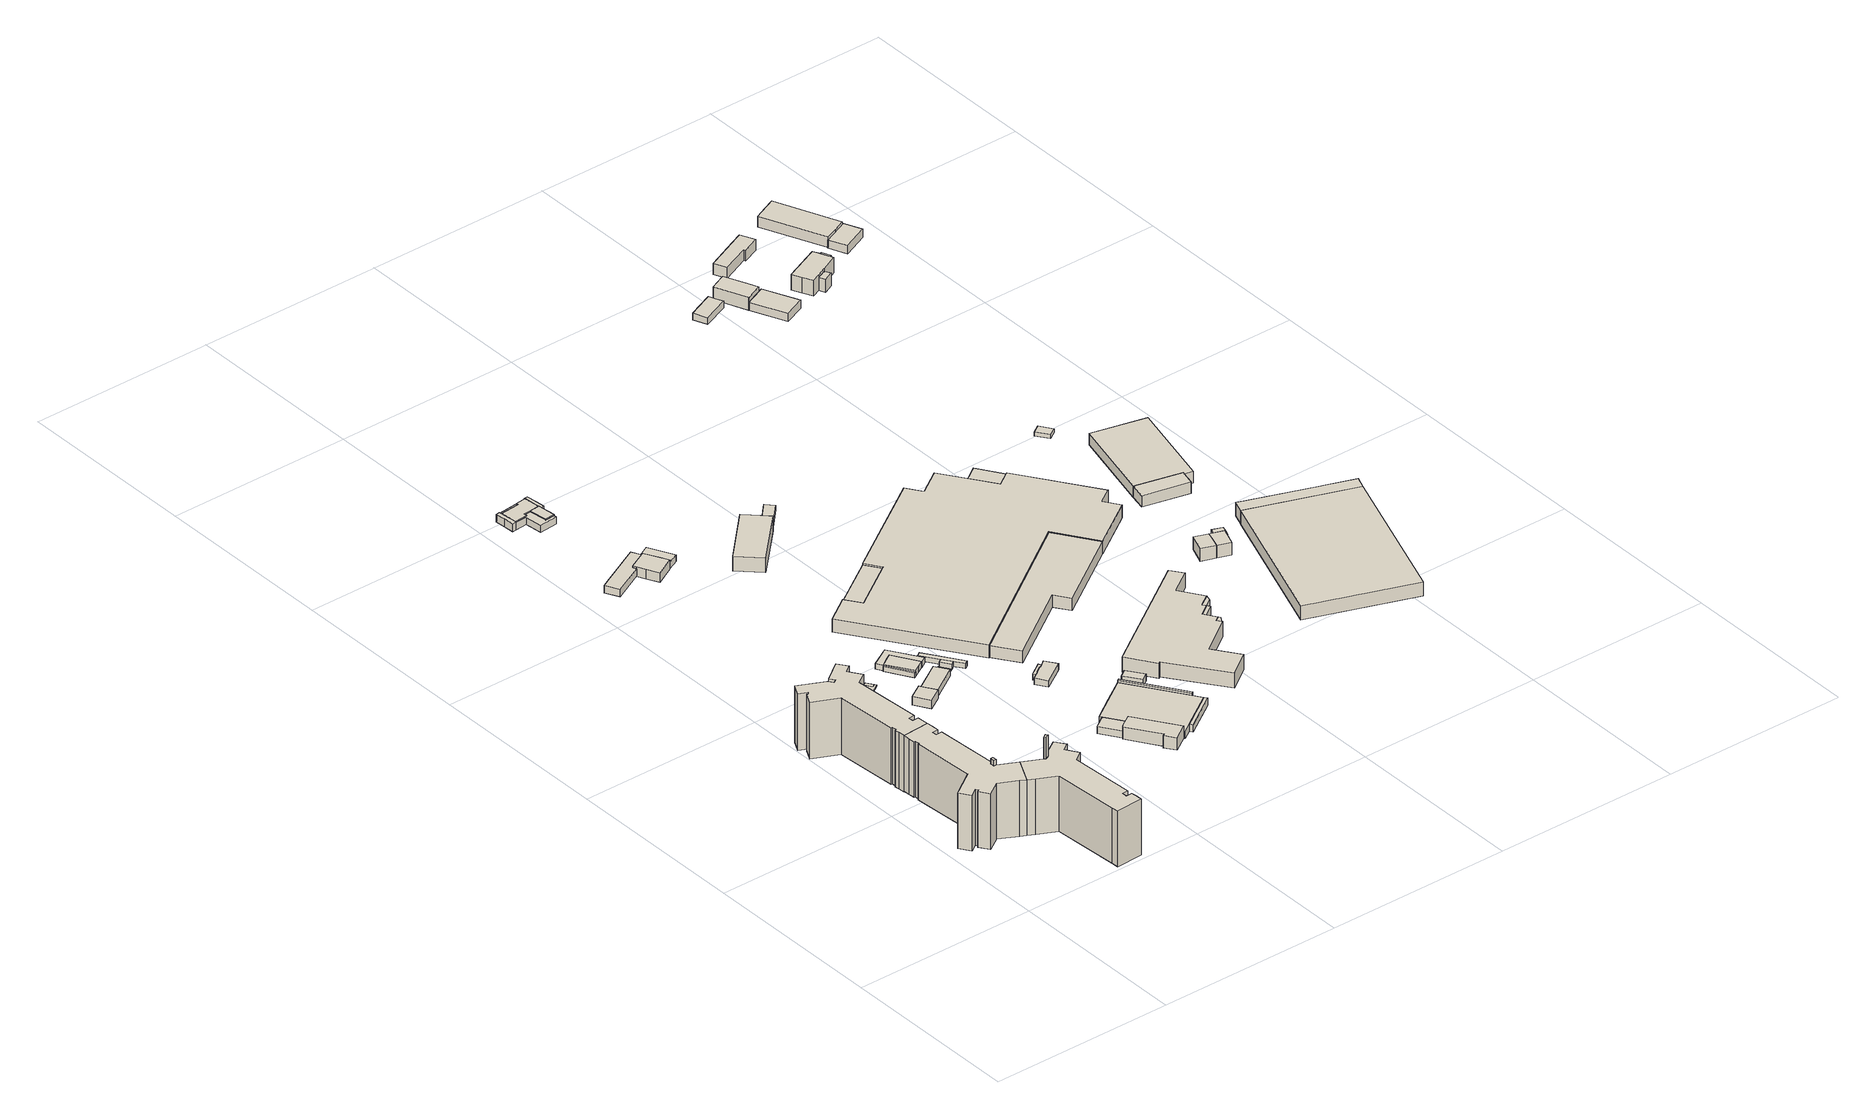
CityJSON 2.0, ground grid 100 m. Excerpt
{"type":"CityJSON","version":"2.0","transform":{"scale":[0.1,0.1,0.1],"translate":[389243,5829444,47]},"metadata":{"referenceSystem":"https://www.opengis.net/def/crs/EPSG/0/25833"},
"CityObjects":{
"building1":{"type":"Building","attributes":{"Gemeindeschluessel":"11000012","BezugspunktDach":"2200","function":"31001_1010","measuredHeight":30.96,"storeysAboveGround":11},"address":[{"country":"Germany","locality":"Berlin","thoroughfareNumber":"75","thoroughfareName":"Quickborner Straße"}],"geometry":[{"type":"Solid","lod":"1","boundaries":[[[[0,1,2,3,4,5,6,7,8,9,10,11,12,13,14,15,16,17,18,19,20,21,22,23,24,25,26,27]],[[28,29,30,31,32,33,34,35,36,37,38,39,40,41,42,43,44,45,46,47,48,49,50,51,52,53,54,55]],[[28,55,27,26]],[[29,28,26,25]],[[30,29,25,24]],[[31,30,24,23]],[[32,31,23,22]],[[33,32,22,21]],[[34,33,21,20]],[[35,34,20,19]],[[36,35,19,18]],[[37,36,18,17]],[[38,37,17,16]],[[39,38,16,15]],[[40,39,15,14]],[[41,40,14,13]],[[42,41,13,12]],[[43,42,12,11]],[[44,43,11,10]],[[45,44,10,9]],[[46,45,9,8]],[[47,46,8,7]],[[48,47,7,6]],[[49,48,6,5]],[[50,49,5,4]],[[51,50,4,3]],[[52,51,3,2]],[[53,52,2,1]],[[54,53,1,0]],[[55,54,0,27]]]]}]},
"building2":{"type":"Building","attributes":{"Gemeindeschluessel":"11000012","BezugspunktDach":"2200","function":"51009_1610","measuredHeight":33.79,"storeysAboveGround":0},"address":[{"country":"Germany","locality":"Berlin"}],"geometry":[{"type":"Solid","lod":"1","boundaries":[[[[56,57,58,59]],[[60,61,62,63]],[[60,63,59,58]],[[61,60,58,57]],[[62,61,57,56]],[[63,62,56,59]]]]}]},
"building3":{"type":"Building","attributes":{"Gemeindeschluessel":"11000012","BezugspunktDach":"2200","function":"31001_1010","measuredHeight":31.48,"storeysAboveGround":11},"address":[{"country":"Germany","locality":"Berlin","thoroughfareNumber":"77","thoroughfareName":"Quickborner Straße"}],"geometry":[{"type":"Solid","lod":"1","boundaries":[[[[64,65,66,67,68,69,20,19,70,71,72,73,74,75,76,77,78,79,80,81,82,83,84,85,86,87,88,89]],[[90,91,92,93,94,95,96,97,98,99,100,101,102,103,104,105,106,107,108,109,110,111,112,113,114,115,116,117]],[[90,117,89,88]],[[91,90,88,87]],[[92,91,87,86]],[[93,92,86,85]],[[94,93,85,84]],[[95,94,84,83]],[[96,95,83,82]],[[97,96,82,81]],[[98,97,81,80]],[[99,98,80,79]],[[100,99,79,78]],[[101,100,78,77]],[[102,101,77,76]],[[103,102,76,75]],[[104,103,75,74]],[[105,104,74,73]],[[106,105,73,72]],[[107,106,72,71]],[[108,107,71,70]],[[109,108,70,19]],[[110,109,19,20]],[[111,110,20,69]],[[112,111,69,68]],[[113,112,68,67]],[[114,113,67,66]],[[115,114,66,65]],[[116,115,65,64]],[[117,116,64,89]]]]}]},
"building4":{"type":"Building","attributes":{"Gemeindeschluessel":"11000012","BezugspunktDach":"2200","function":"31001_1010","measuredHeight":30.99,"storeysAboveGround":11},"address":[{"country":"Germany","locality":"Berlin","thoroughfareNumber":"73","thoroughfareName":"Quickborner Straße"}],"geometry":[{"type":"Solid","lod":"1","boundaries":[[[[118,119,120,121,122,123,124,125,126,127,128,129,130,131,132,133,134,135,136,137,8,7]],[[46,138,139,140,141,142,143,144,145,146,147,148,149,150,151,152,153,154,155,156,157,47]],[[46,47,7,8]],[[138,46,8,137]],[[139,138,137,136]],[[140,139,136,135]],[[141,140,135,134]],[[142,141,134,133]],[[143,142,133,132]],[[144,143,132,131]],[[145,144,131,130]],[[146,145,130,129]],[[147,146,129,128]],[[148,147,128,127]],[[149,148,127,126]],[[150,149,126,125]],[[151,150,125,124]],[[152,151,124,123]],[[153,152,123,122]],[[154,153,122,121]],[[155,154,121,120]],[[156,155,120,119]],[[157,156,119,118]],[[47,157,118,7]]]]}]},
"building5":{"type":"Building","attributes":{"Gemeindeschluessel":"11000012","BezugspunktDach":"2200","function":"51009_1610","measuredHeight":42.74,"storeysAboveGround":0},"address":[{"country":"Germany","locality":"Berlin"}],"geometry":[{"type":"Solid","lod":"1","boundaries":[[[[158,159,160,161]],[[162,163,164,165]],[[162,165,161,160]],[[163,162,160,159]],[[164,163,159,158]],[[165,164,158,161]]]]}]},
"building6":{"type":"Building","attributes":{"Gemeindeschluessel":"11000012","BezugspunktDach":"2200","function":"31001_2723","measuredHeight":0.168,"storeysAboveGround":1},"address":[{"country":"Germany","locality":"Berlin","thoroughfareNumber":"82 (7)","thoroughfareName":"Quickborner Straße"}],"geometry":[{"type":"Solid","lod":"1","boundaries":[[[[166,167,168,169]],[[170,171,172,173]],[[170,173,169,168]],[[171,170,168,167]],[[172,171,167,166]],[[173,172,166,169]]]]}]},
"building7":{"type":"Building","attributes":{"Gemeindeschluessel":"11000012","BezugspunktDach":"2200","function":"31001_2723","measuredHeight":2.44,"storeysAboveGround":1},"address":[{"country":"Germany","locality":"Berlin","thoroughfareNumber":"82 (6)","thoroughfareName":"Quickborner Straße"}],"geometry":[{"type":"Solid","lod":"1","boundaries":[[[[174,175,176,177]],[[178,179,180,181]],[[178,181,177,176]],[[179,178,176,175]],[[180,179,175,174]],[[181,180,174,177]]]]}]},
"building8":{"type":"Building","attributes":{"Gemeindeschluessel":"11000012","BezugspunktDach":"2200","function":"51009_1610","measuredHeight":0.741,"storeysAboveGround":0},"address":[{"country":"Germany","locality":"Berlin"}],"geometry":[{"type":"Solid","lod":"1","boundaries":[[[[182,183,184,185,186,187,188]],[[189,190,191,192,193,194,195]],[[189,195,188,187]],[[190,189,187,186]],[[191,190,186,185]],[[192,191,185,184]],[[193,192,184,183]],[[194,193,183,182]],[[195,194,182,188]]]]}]},
"building9":{"type":"Building","attributes":{"Gemeindeschluessel":"11000012","BezugspunktDach":"2200","function":"31001_2723","measuredHeight":0.744,"storeysAboveGround":1},"address":[{"country":"Germany","locality":"Berlin","thoroughfareNumber":"82 (5)","thoroughfareName":"Quickborner Straße"}],"geometry":[{"type":"Solid","lod":"1","boundaries":[[[[186,185,196,187]],[[197,191,190,189]],[[197,189,187,196]],[[191,197,196,185]],[[190,191,185,186]],[[189,190,186,187]]]]}]},
"building10":{"type":"Building","attributes":{"Gemeindeschluessel":"11000012","BezugspunktDach":"2200","function":"31001_1010","measuredHeight":4.56,"storeysAboveGround":1},"address":[{"country":"Germany","locality":"Berlin","thoroughfareNumber":"82, 84","thoroughfareName":"Quickborner Straße"}],"geometry":[{"type":"Solid","lod":"1","boundaries":[[[[198,199,200,201,202,203]],[[204,205,206,207,208,209]],[[204,209,203,202]],[[205,204,202,201]],[[206,205,201,200]],[[207,206,200,199]],[[208,207,199,198]],[[209,208,198,203]]]]}]},
"building11":{"type":"Building","attributes":{"Gemeindeschluessel":"11000012","BezugspunktDach":"2200","function":"31001_2120","measuredHeight":4.11,"storeysAboveGround":1},"address":[{"country":"Germany","locality":"Berlin","thoroughfareNumber":"96 (2)","thoroughfareName":"Quickborner Straße"}],"geometry":[{"type":"Solid","lod":"1","boundaries":[[[[210,211,212,213,214,215,216,217]],[[218,219,220,221,222,223,224,225]],[[218,225,217,216]],[[219,218,216,215]],[[220,219,215,214]],[[221,220,214,213]],[[222,221,213,212]],[[223,222,212,211]],[[224,223,211,210]],[[225,224,210,217]]]]}]},
"building12":{"type":"Building","attributes":{"Gemeindeschluessel":"11000012","BezugspunktDach":"2200","function":"51009_1610","measuredHeight":2.71,"storeysAboveGround":0},"address":[{"country":"Germany","locality":"Berlin"}],"geometry":[{"type":"Solid","lod":"1","boundaries":[[[[226,227,228,229]],[[230,231,232,233]],[[230,233,229,228]],[[231,230,228,227]],[[232,231,227,226]],[[233,232,226,229]]]]}]},
"building13":{"type":"Building","attributes":{"Gemeindeschluessel":"11000012","BezugspunktDach":"2200","function":"31001_2000","measuredHeight":3.73,"storeysAboveGround":1},"address":[{"country":"Germany","locality":"Berlin","thoroughfareNumber":"82 (1)","thoroughfareName":"Quickborner Straße"}],"geometry":[{"type":"Solid","lod":"1","boundaries":[[[[234,235,236,237,238,239]],[[240,241,242,243,244,245]],[[240,245,239,238]],[[241,240,238,237]],[[242,241,237,236]],[[243,242,236,235]],[[244,243,235,234]],[[245,244,234,239]]]]}]},
"building14":{"type":"Building","attributes":{"Gemeindeschluessel":"11000012","BezugspunktDach":"2200","function":"31001_2000","measuredHeight":3.96,"storeysAboveGround":1},"address":[{"country":"Germany","locality":"Berlin","thoroughfareNumber":"82 (2)","thoroughfareName":"Quickborner Straße"}],"geometry":[{"type":"Solid","lod":"1","boundaries":[[[[246,247,248,249,250,251]],[[252,253,254,255,231,230]],[[252,230,251,250]],[[253,252,250,249]],[[254,253,249,248]],[[255,254,248,247]],[[231,255,247,246]],[[230,231,246,251]]]]}]},
"building15":{"type":"Building","attributes":{"Gemeindeschluessel":"11000012","function":"51009_1610"},"address":[{"country":"Germany","locality":"Berlin"}],"children":["building15-1","building15-2","building15-3","building15-4"]},
"building15-1":{"type":"BuildingPart","attributes":{"BezugspunktDach":"2200","measuredHeight":8.03,"storeysAboveGround":0},"parents":["building15"],"geometry":[{"type":"Solid","lod":"1","boundaries":[[[[256,257,258,259,260,261,262,263,264,265]],[[266,267,268,269,270,271,272,273,274,275]],[[266,275,265,264]],[[267,266,264,263]],[[268,267,263,262]],[[269,268,262,261]],[[270,269,261,260]],[[271,270,260,259]],[[272,271,259,258]],[[273,272,258,257]],[[274,273,257,256]],[[275,274,256,265]]]]}]},
"building15-2":{"type":"BuildingPart","attributes":{"BezugspunktDach":"2200","measuredHeight":5.41,"storeysAboveGround":0},"parents":["building15"],"geometry":[{"type":"MultiSurface","lod":"1","boundaries":[[[276,277,278,279,280,281,282]],[[283,284,285,286,287,288,289]],[[283,289,282,281]],[[284,283,281,280]],[[285,284,280,279]],[[286,285,279,278]],[[287,286,278,277]],[[288,287,277,276]],[[290,291,276,282]],[[289,288,291,290]]]}]},
"building15-3":{"type":"BuildingPart","attributes":{"BezugspunktDach":"2200","measuredHeight":3.89,"storeysAboveGround":0},"parents":["building15"],"geometry":[{"type":"Solid","lod":"1","boundaries":[[[[292,293,294,291,290,295]],[[289,288,296,297,298,299]],[[289,299,295,290]],[[296,288,291,294]],[[297,296,294,293]],[[298,297,293,292]],[[288,289,290,291]],[[299,298,292,295]]]]}]},
"building15-4":{"type":"BuildingPart","attributes":{"BezugspunktDach":"2200","measuredHeight":5.48,"storeysAboveGround":0},"parents":["building15"],"geometry":[{"type":"MultiSurface","lod":"1","boundaries":[[[300,301,302,303,304,305,306,307]],[[299,298,308,275,274,309,310,311]],[[299,311,307,306]],[[298,292,295,299,306,305]],[[308,298,305,304]],[[275,308,304,303]],[[256,265,303,302]],[[309,274,302,301]],[[310,309,301,300]],[[311,310,300,307]],[[299,295,292,298]],[[274,275,265,256]]]}]},
"building16":{"type":"Building","attributes":{"Gemeindeschluessel":"11000012","BezugspunktDach":"2200","function":"31001_2120","measuredHeight":5.9,"storeysAboveGround":1},"address":[{"country":"Germany","locality":"Berlin","thoroughfareNumber":"96 (3)","thoroughfareName":"Quickborner Straße"}],"geometry":[{"type":"Solid","lod":"1","boundaries":[[[[312,313,314,315,316,317,318,319]],[[320,321,322,323,324,325,326,327]],[[320,327,319,318]],[[321,320,318,317]],[[322,321,317,316]],[[323,322,316,315]],[[324,323,315,314]],[[325,324,314,313]],[[326,325,313,312]],[[327,326,312,319]]]]}]},
"building17":{"type":"Building","attributes":{"Gemeindeschluessel":"11000012","function":"31001_3060"},"address":[{"country":"Germany","locality":"Berlin","thoroughfareNumber":"4, 6","thoroughfareName":"Fasanerie"}],"children":["building17-1","building17-2"]},
"building17-1":{"type":"BuildingPart","attributes":{"BezugspunktDach":"2200","measuredHeight":5.53,"storeysAboveGround":1},"parents":["building17"],"geometry":[{"type":"MultiSurface","lod":"1","boundaries":[[[328,329,330,331,332,333,334,335,336,337,338]],[[297,296,288,339,340,268,267,266,275,341,298]],[[297,298,338,337]],[[296,297,337,336]],[[288,296,336,335]],[[339,288,335,334]],[[340,339,334,333]],[[267,268,332,331]],[[266,267,331,330]],[[275,266,330,329]],[[341,275,329,328]],[[298,341,328,338]],[[268,340,342,333,332]]]}]},
"building17-2":{"type":"BuildingPart","attributes":{"BezugspunktDach":"2200","measuredHeight":5.8,"storeysAboveGround":1},"parents":["building17"],"geometry":[{"type":"MultiSurface","lod":"1","boundaries":[[[343,344,345,346,347]],[[340,286,270,269,268]],[[340,333,332,347,346]],[[286,340,346,345]],[[270,286,345,344]],[[269,270,344,343]],[[268,269,343,347]],[[332,333,340,268]]]}]},
"building18":{"type":"Building","attributes":{"Gemeindeschluessel":"11000012","BezugspunktDach":"2200","function":"51009_1610","measuredHeight":3,"storeysAboveGround":0},"address":[{"country":"Germany","locality":"Berlin"}],"geometry":[{"type":"Solid","lod":"1","boundaries":[[[[228,348,349,350,351,352]],[[353,354,355,356,357,358]],[[353,358,352,351]],[[354,353,351,350]],[[355,354,350,349]],[[356,355,349,348]],[[357,356,348,228]],[[358,357,228,352]]]]}]},
"building19":{"type":"Building","attributes":{"Gemeindeschluessel":"11000012","BezugspunktDach":"2200","function":"31001_2723","measuredHeight":1.13,"storeysAboveGround":1},"address":[{"country":"Germany","locality":"Berlin","thoroughfareNumber":"82 (3)","thoroughfareName":"Quickborner Straße"}],"geometry":[{"type":"Solid","lod":"1","boundaries":[[[[359,360,361,362]],[[363,364,365,366]],[[363,366,362,361]],[[364,363,361,360]],[[365,364,360,359]],[[366,365,359,362]]]]}]},
"building20":{"type":"Building","attributes":{"Gemeindeschluessel":"11000012","BezugspunktDach":"2200","function":"51009_1611","measuredHeight":3.86,"storeysAboveGround":0},"address":[{"country":"Germany","locality":"Berlin"}],"geometry":[{"type":"Solid","lod":"1","boundaries":[[[[367,368,369,370,371,372]],[[373,374,375,376,377,378]],[[373,378,372,371]],[[374,373,371,370]],[[375,374,370,369]],[[376,375,369,368]],[[377,376,368,367]],[[378,377,367,372]]]]}]},
"building21":{"type":"Building","attributes":{"Gemeindeschluessel":"11000012","BezugspunktDach":"2200","function":"31001_2723","measuredHeight":2.88,"storeysAboveGround":1},"address":[{"country":"Germany","locality":"Berlin","thoroughfareNumber":"82 (4)","thoroughfareName":"Quickborner Straße"}],"geometry":[{"type":"Solid","lod":"1","boundaries":[[[[379,380,381,382]],[[383,384,385,386]],[[383,386,382,381]],[[384,383,381,380]],[[385,384,380,379]],[[386,385,379,382]]]]}]},
"building22":{"type":"Building","attributes":{"Gemeindeschluessel":"11000012","BezugspunktDach":"2200","function":"31001_2723","measuredHeight":2.95,"storeysAboveGround":1},"address":[{"country":"Germany","locality":"Berlin","thoroughfareNumber":"82 (8)","thoroughfareName":"Quickborner Straße"}],"geometry":[{"type":"Solid","lod":"1","boundaries":[[[[381,380,387,388,389,390]],[[391,392,393,384,383,394]],[[391,394,390,389]],[[392,391,389,388]],[[393,392,388,387]],[[384,393,387,380]],[[383,384,380,381]],[[394,383,381,390]]]]}]},
"building23":{"type":"Building","attributes":{"Gemeindeschluessel":"11000012","function":"31001_2000"},"address":[{"country":"Germany","locality":"Berlin","thoroughfareNumber":"74, 76","thoroughfareName":"Quickborner Straße"}],"children":["building23-1","building23-2","building23-3","building23-4","building23-5"]},
"building23-1":{"type":"BuildingPart","attributes":{"BezugspunktDach":"2200","measuredHeight":5.29,"storeysAboveGround":1},"parents":["building23"],"geometry":[{"type":"MultiSurface","lod":"1","boundaries":[[[395,396,397,398,399,400,401,402,403,404,405]],[[406,407,408,409,410,411,412,413,414,415,416]],[[406,416,405,404]],[[407,406,404,403]],[[409,408,402,401]],[[412,411,399,398]],[[413,412,398,397]],[[413,397,413,414]],[[414,396,414,417,418,417,419]],[[408,407,403,402]],[[410,409,401,400]],[[411,410,400,399]],[[414,413,397,396]],[[415,419,417,418,395]],[[418,417,414,396]]]}]},
"building23-2":{"type":"BuildingPart","attributes":{"BezugspunktDach":"2200","measuredHeight":4.09,"storeysAboveGround":1},"parents":["building23"],"geometry":[{"type":"MultiSurface","lod":"1","boundaries":[[[420,421,422,423]],[[415,417,424,425]],[[415,425,423,422]],[[418,395,415,422,421]],[[424,417,424,420]],[[425,424,420,423]],[[417,415,395,418]],[[421,420,424,417]]]}]},
"building23-3":{"type":"BuildingPart","attributes":{"BezugspunktDach":"2200","measuredHeight":6.84,"storeysAboveGround":1},"parents":["building23"],"geometry":[{"type":"MultiSurface","lod":"1","boundaries":[[[426,427,428,429,430,431,432]],[[424,417,413,433,434,435,436]],[[424,436,432,431]],[[437,397,396,418,430,429]],[[433,413,429,428]],[[434,433,428,427]],[[435,434,427,426]],[[436,435,426,432]],[[424,438,420,421,417]],[[413,414,396,397,437]],[[414,417,418,396]]]}]},
"building23-4":{"type":"BuildingPart","attributes":{"BezugspunktDach":"2200","measuredHeight":5.15,"storeysAboveGround":1},"parents":["building23"],"geometry":[{"type":"MultiSurface","lod":"1","boundaries":[[[439,440,441,442]],[[443,444,408,407]],[[443,407,442,441]],[[444,443,441,440]],[[408,444,440,439]],[[403,402,439,442]],[[407,408,402,403]]]}]},
"building23-5":{"type":"BuildingPart","attributes":{"BezugspunktDach":"2200","measuredHeight":4.14,"storeysAboveGround":1},"parents":["building23"],"geometry":[{"type":"MultiSurface","lod":"1","boundaries":[[[445,446,447,448]],[[409,449,450,411]],[[401,400,410,451,411,448,447],[410,400,399,411]],[[449,409,447,446]],[[450,449,446,445]],[[411,450,445,448]],[[409,451,410,400,401]],[[400,410,411,399]]]}]},
"building24":{"type":"Building","attributes":{"Gemeindeschluessel":"11000012","BezugspunktDach":"2200","function":"51009_1610","measuredHeight":3.46,"storeysAboveGround":0},"address":[{"country":"Germany","locality":"Berlin"}],"geometry":[{"type":"Solid","lod":"1","boundaries":[[[[452,453,454,455,456,457,458,459]],[[460,461,462,463,464,465,466,467]],[[460,467,459,458]],[[461,460,458,457]],[[462,461,457,456]],[[463,462,456,455]],[[464,463,455,454]],[[465,464,454,453]],[[466,465,453,452]],[[467,466,452,459]]]]}]},
"building25":{"type":"Building","attributes":{"Gemeindeschluessel":"11000012","BezugspunktDach":"2200","function":"31001_2140","measuredHeight":3.45,"storeysAboveGround":1},"address":[{"country":"Germany","locality":"Berlin","thoroughfareNumber":"78 (1)","thoroughfareName":"Quickborner Straße"}],"geometry":[{"type":"Solid","lod":"1","boundaries":[[[[468,469,470,457,456,455,454,453,452,471]],[[466,465,464,463,462,461,472,473,474,475]],[[466,475,471,452]],[[465,466,452,453]],[[464,465,453,454]],[[463,464,454,455]],[[462,463,455,456]],[[461,462,456,457]],[[472,461,457,470]],[[473,472,470,469]],[[474,473,469,468]],[[475,474,468,471]]]]}]},
"building26":{"type":"Building","attributes":{"Gemeindeschluessel":"11000012","BezugspunktDach":"2200","function":"51009_1610","measuredHeight":6.4,"storeysAboveGround":0},"address":[{"country":"Germany","locality":"Berlin"}],"geometry":[{"type":"Solid","lod":"1","boundaries":[[[[476,477,478,479]],[[480,481,482,483]],[[480,483,479,478]],[[481,480,478,477]],[[482,481,477,476]],[[483,482,476,479]]]]}]},
"building27":{"type":"Building","attributes":{"Gemeindeschluessel":"11000012","BezugspunktDach":"2200","function":"31001_2100","measuredHeight":8.23,"storeysAboveGround":2},"address":[{"country":"Germany","locality":"Berlin","thoroughfareNumber":"94","thoroughfareName":"Quickborner Straße"}],"geometry":[{"type":"Solid","lod":"1","boundaries":[[[[484,485,486,487]],[[488,489,490,491]],[[488,491,487,486]],[[489,488,486,485]],[[490,489,485,484]],[[491,490,484,487]]]]}]},
"building28":{"type":"Building","attributes":{"Gemeindeschluessel":"11000012","BezugspunktDach":"2200","function":"31001_2500","measuredHeight":3.85,"storeysAboveGround":1},"address":[{"country":"Germany","locality":"Berlin","thoroughfareNumber":"37 (1)","thoroughfareName":"Zerpenschleuser Ring"}],"geometry":[{"type":"Solid","lod":"1","boundaries":[[[[492,493,494,495]],[[496,497,498,499]],[[496,499,495,494]],[[497,496,494,493]],[[498,497,493,492]],[[499,498,492,495]]]]}]},
"building29":{"type":"Building","attributes":{"Gemeindeschluessel":"11000012","BezugspunktDach":"2200","function":"31001_2463","measuredHeight":2.47,"storeysAboveGround":1},"address":[{"country":"Germany","locality":"Berlin","thoroughfareNumber":"94 (1)","thoroughfareName":"Quickborner Straße"}],"geometry":[{"type":"Solid","lod":"1","boundaries":[[[[500,501,502,503]],[[504,505,506,507]],[[504,507,503,502]],[[505,504,502,501]],[[506,505,501,500]],[[507,506,500,503]]]]}]},
"building30":{"type":"Building","attributes":{"Gemeindeschluessel":"11000012","function":"31001_2111"},"address":[{"country":"Germany","locality":"Berlin","thoroughfareNumber":"78, 80","thoroughfareName":"Quickborner Straße"}],"children":["building30-1","building30-2"]},
"building30-1":{"type":"BuildingPart","attributes":{"BezugspunktDach":"2200","measuredHeight":7.3,"storeysAboveGround":1},"parents":["building30"],"geometry":[{"type":"MultiSurface","lod":"1","boundaries":[[[508,509,510,511,512,513,514,515,516,517,518,519,520,521,522,523]],[[483,482,481,480,524,525,526,527,528,529,530,531,532,533,534,535]],[[483,535,523,522]],[[482,483,522,521]],[[481,482,521,520]],[[480,481,520,519]],[[524,480,519,518]],[[525,524,518,517]],[[526,525,517,516]],[[527,526,516,515]],[[528,527,515,514]],[[529,528,514,513]],[[530,529,513,512]],[[531,530,512,511]],[[532,531,511,510]],[[533,532,510,509],[536,537,538,539]],[[540,541,538,509,508]],[[534,533,537,542]],[[535,534,508,523]],[[538,537,536,539]],[[542,537,538,541,540]]]}]},
"building30-2":{"type":"BuildingPart","attributes":{"BezugspunktDach":"2200","measuredHeight":6.7,"storeysAboveGround":1},"parents":["building30"],"geometry":[{"type":"Solid","lod":"1","boundaries":[[[[543,544,545,539,538,541]],[[537,536,546,547,548,542]],[[546,536,539,545]],[[547,546,545,544]],[[548,547,544,543]],[[542,548,543,541]],[[537,542,541,538]],[[537,538,539,536]]]]}]},
"building31":{"type":"Building","attributes":{"Gemeindeschluessel":"11000012","BezugspunktDach":"2200","function":"31001_2111","measuredHeight":8.37,"storeysAboveGround":2},"address":[{"country":"Germany","locality":"Berlin","thoroughfareNumber":"37","thoroughfareName":"Zerpenschleuser Ring"}],"geometry":[{"type":"Solid","lod":"1","boundaries":[[[[549,550,551,552,553,554,555,556,557,558,559,560,561,562,563,564,565,566]],[[567,568,569,570,571,572,573,574,575,576,577,578,579,580,581,582,583,584]],[[567,584,566,565]],[[568,567,565,564]],[[569,568,564,563]],[[570,569,563,562]],[[571,570,562,561]],[[572,571,561,560]],[[573,572,560,559]],[[574,573,559,558]],[[575,574,558,557]],[[576,575,557,556]],[[577,576,556,555]],[[578,577,555,554]],[[579,578,554,553]],[[580,579,553,552]],[[581,580,552,551]],[[582,581,551,550]],[[583,582,550,549]],[[584,583,549,566]]]]}]},
"building32":{"type":"Building","attributes":{"Gemeindeschluessel":"11000012","BezugspunktDach":"2200","function":"51009_1610","measuredHeight":6.79,"storeysAboveGround":0},"address":[{"country":"Germany","locality":"Berlin"}],"geometry":[{"type":"Solid","lod":"1","boundaries":[[[[555,585,557,556]],[[586,587,588,589]],[[586,589,556,557]],[[587,586,557,585]],[[588,587,585,555]],[[589,588,555,556]]]]}]},
"building33":{"type":"Building","attributes":{"Gemeindeschluessel":"11000012","BezugspunktDach":"2200","function":"51009_1610","measuredHeight":6.88,"storeysAboveGround":0},"address":[{"country":"Germany","locality":"Berlin"}],"geometry":[{"type":"Solid","lod":"1","boundaries":[[[[558,590,560,559]],[[591,592,593,594]],[[591,594,559,560]],[[592,591,560,590]],[[593,592,590,558]],[[594,593,558,559]]]]}]},
"building34":{"type":"Building","attributes":{"Gemeindeschluessel":"11000012","BezugspunktDach":"2200","function":"51009_1610","measuredHeight":6.87,"storeysAboveGround":0},"address":[{"country":"Germany","locality":"Berlin"}],"geometry":[{"type":"Solid","lod":"1","boundaries":[[[[560,595,562,561]],[[596,597,591,598]],[[596,598,561,562]],[[597,596,562,595]],[[591,597,595,560]],[[598,591,560,561]]]]}]},
"building35":{"type":"Building","attributes":{"Gemeindeschluessel":"11000012","BezugspunktDach":"2200","function":"51009_1610","measuredHeight":6.55,"storeysAboveGround":0},"address":[{"country":"Germany","locality":"Berlin"}],"geometry":[{"type":"Solid","lod":"1","boundaries":[[[[599,600,601,602]],[[603,528,527,604]],[[603,604,602,601]],[[528,603,601,600]],[[527,528,600,599]],[[604,527,599,602]]]]}]},
"building36":{"type":"Building","attributes":{"Gemeindeschluessel":"11000012","BezugspunktDach":"2200","function":"31001_1010","measuredHeight":10,"storeysAboveGround":1},"address":[{"country":"Germany","locality":"Berlin","thoroughfareNumber":"35","thoroughfareName":"Zerpenschleuser Ring"}],"geometry":[{"type":"Solid","lod":"1","boundaries":[[[[605,606,607,608,609]],[[610,611,612,613,614]],[[610,614,609,608]],[[611,610,608,607]],[[612,611,607,606]],[[613,612,606,605]],[[614,613,605,609]]]]}]},
"building37":{"type":"Building","attributes":{"Gemeindeschluessel":"11000012","BezugspunktDach":"2200","function":"31001_1010","measuredHeight":9.95,"storeysAboveGround":1},"address":[{"country":"Germany","locality":"Berlin","thoroughfareNumber":"33","thoroughfareName":"Zerpenschleuser Ring"}],"geometry":[{"type":"Solid","lod":"1","boundaries":[[[[615,616,617,607,605]],[[618,619,620,621,622]],[[618,622,605,607]],[[619,618,607,617]],[[620,619,617,616]],[[621,620,616,615]],[[622,621,615,605]]]]}]},
"building38":{"type":"Building","attributes":{"Gemeindeschluessel":"11000012","BezugspunktDach":"2200","function":"31001_2463","measuredHeight":2.05,"storeysAboveGround":1},"address":[{"country":"Germany","locality":"Berlin","thoroughfareNumber":"33 (1)","thoroughfareName":"Zerpenschleuser Ring"}],"geometry":[{"type":"Solid","lod":"1","boundaries":[[[[623,624,625,626]],[[627,628,629,630]],[[627,630,626,625]],[[628,627,625,624]],[[629,628,624,623]],[[630,629,623,626]]]]}]},
"building39":{"type":"Building","attributes":{"Gemeindeschluessel":"11000012","BezugspunktDach":"2200","function":"31001_2463","measuredHeight":2.06,"storeysAboveGround":1},"address":[{"country":"Germany","locality":"Berlin","thoroughfareNumber":"35 (1)","thoroughfareName":"Zerpenschleuser Ring"}],"geometry":[{"type":"Solid","lod":"1","boundaries":[[[[624,631,632,625]],[[633,634,628,627]],[[633,627,625,632]],[[634,633,632,631]],[[628,634,631,624]],[[627,628,624,625]]]]}]},
"building40":{"type":"Building","attributes":{"Gemeindeschluessel":"11000012","BezugspunktDach":"2200","function":"31001_2000","measuredHeight":6.15,"storeysAboveGround":2},"address":[{"country":"Germany","locality":"Berlin","thoroughfareNumber":"34","thoroughfareName":"Zerpenschleuser Ring"}],"geometry":[{"type":"Solid","lod":"1","boundaries":[[[[635,636,637,638,639]],[[640,641,642,643,644]],[[640,644,639,638]],[[641,640,638,637]],[[642,641,637,636]],[[643,642,636,635]],[[644,643,635,639]]]]}]},
"building41":{"type":"Building","attributes":{"Gemeindeschluessel":"11000012","function":"31001_2100"},"address":[{"country":"Germany","locality":"Berlin","thoroughfareNumber":"31","thoroughfareName":"Zerpenschleuser Ring"}],"children":["building41-1","building41-2"]},
"building41-1":{"type":"BuildingPart","attributes":{"BezugspunktDach":"2200","measuredHeight":7.82,"storeysAboveGround":1},"parents":["building41"],"geometry":[{"type":"MultiSurface","lod":"1","boundaries":[[[645,646,647,648]],[[649,650,651,652]],[[649,652,648,647]],[[650,649,653,654]],[[651,650,646,645]],[[652,651,645,648]],[[654,653,647,646]]]}]},
"building41-2":{"type":"BuildingPart","attributes":{"BezugspunktDach":"2200","measuredHeight":7.62,"storeysAboveGround":1},"parents":["building41"],"geometry":[{"type":"Solid","lod":"1","boundaries":[[[[646,655,656,657,658,647]],[[659,660,661,662,654,653]],[[659,653,647,658]],[[660,659,658,657]],[[661,660,657,656]],[[662,661,656,655]],[[654,662,655,646]],[[653,654,646,647]]]]}]},
"building42":{"type":"Building","attributes":{"Gemeindeschluessel":"11000012","BezugspunktDach":"2200","function":"31001_2724","measuredHeight":4.05,"storeysAboveGround":1},"address":[{"country":"Germany","locality":"Berlin","thoroughfareNumber":"10 (5)","thoroughfareName":"Fasanerie"}],"geometry":[{"type":"Solid","lod":"1","boundaries":[[[[663,664,665,666,667]],[[668,669,670,671,672]],[[668,672,667,666]],[[669,668,666,665]],[[670,669,665,664]],[[671,670,664,663]],[[672,671,663,667]]]]}]},
"building43":{"type":"Building","attributes":{"Gemeindeschluessel":"11000012","BezugspunktDach":"2200","function":"31001_2000","measuredHeight":2.22,"storeysAboveGround":1},"address":[{"country":"Germany","locality":"Berlin","thoroughfareNumber":"78 (2)","thoroughfareName":"Quickborner Straße"}],"geometry":[{"type":"Solid","lod":"1","boundaries":[[[[673,674,675,676]],[[677,678,679,680]],[[677,680,676,675]],[[678,677,675,674]],[[679,678,674,673]],[[680,679,673,676]]]]}]},
"building44":{"type":"Building","attributes":{"Gemeindeschluessel":"11000012","BezugspunktDach":"2200","function":"31001_2000","measuredHeight":6.38,"storeysAboveGround":1},"address":[{"country":"Germany","locality":"Berlin","thoroughfareNumber":"34 (1)","thoroughfareName":"Zerpenschleuser Ring"}],"geometry":[{"type":"Solid","lod":"1","boundaries":[[[[637,636,681,682,683,638]],[[684,685,686,687,688,689]],[[684,689,638,683]],[[685,684,683,682]],[[686,685,682,681]],[[687,686,681,636]],[[688,687,636,637]],[[689,688,637,638]]]]}]},
"building45":{"type":"Building","attributes":{"Gemeindeschluessel":"11000012","function":"31001_2724"},"address":[{"country":"Germany","locality":"Berlin","thoroughfareNumber":"10 (4)","thoroughfareName":"Fasanerie"}],"children":["building45-1","building45-2","building45-3"]},
"building45-1":{"type":"BuildingPart","attributes":{"BezugspunktDach":"2200","measuredHeight":5.2,"storeysAboveGround":1},"parents":["building45"],"geometry":[{"type":"MultiSurface","lod":"1","boundaries":[[[690,691,692,693,694]],[[695,696,697,698,699]],[[695,699,700,701]],[[696,702,703,704,692]],[[695,693,701,705,706,696]],[[697,696,692,691]],[[698,697,691,690]],[[699,698,690,694]],[[701,700,694,693]],[[702,696,706,703]],[[704,703,705,701,693]]]}]},
"building45-2":{"type":"BuildingPart","attributes":{"BezugspunktDach":"2200","measuredHeight":3.66,"storeysAboveGround":1},"parents":["building45"],"geometry":[{"type":"Solid","lod":"1","boundaries":[[[[703,702,707,708]],[[709,696,706,710]],[[709,710,708,707]],[[696,709,707,702]],[[706,696,702,703]],[[710,706,703,708]]]]}]},
"building45-3":{"type":"BuildingPart","attributes":{"BezugspunktDach":"2200","measuredHeight":7.04,"storeysAboveGround":1},"parents":["building45"],"geometry":[{"type":"MultiSurface","lod":"1","boundaries":[[[711,712,713,714,715,716,717]],[[718,719,705,700,720,721,722]],[[718,722,717,716]],[[719,718,716,715]],[[705,703,708,715,714]],[[694,693,704,714,713]],[[720,700,713,712]],[[721,720,712,711]],[[722,721,711,717]],[[719,723,708,703,705]],[[700,701,693,694]],[[701,705,704,693]]]}]},
"building46":{"type":"Building","attributes":{"Gemeindeschluessel":"11000012","BezugspunktDach":"2200","function":"31001_2726","measuredHeight":5.98,"storeysAboveGround":2},"address":[{"country":"Germany","locality":"Berlin","thoroughfareNumber":"10 (1)","thoroughfareName":"Fasanerie"}],"geometry":[{"type":"Solid","lod":"1","boundaries":[[[[724,725,726,727,728,729,730]],[[731,732,733,734,735,736,737]],[[731,737,730,729]],[[732,731,729,728]],[[733,732,728,727]],[[734,733,727,726]],[[735,734,726,725]],[[736,735,725,724]],[[737,736,724,730]]]]}]},
"building47":{"type":"Building","attributes":{"name":"EJF Jugendu. Familienfarm Jugendfreizeitstätte","Gemeindeschluessel":"11000012","function":"31001_3061"},"address":[{"country":"Germany","locality":"Berlin","thoroughfareNumber":"10","thoroughfareName":"Fasanerie"}],"children":["building47-1","building47-2","building47-3"]},
"building47-1":{"type":"BuildingPart","attributes":{"BezugspunktDach":"2200","measuredHeight":10.39,"storeysAboveGround":2},"parents":["building47"],"geometry":[{"type":"MultiSurface","lod":"1","boundaries":[[[738,739,740,741,742,743,744,745,746,747,748,749,750,751]],[[752,753,754,755,756,757,758,759,760,761,762,763,764,765]],[[752,765,751,750]],[[753,752,750,749]],[[754,753,749,748]],[[766,767,754,748,747]],[[768,766,755,747,746]],[[757,756,746,745]],[[758,757,745,744]],[[759,758,744,743]],[[769,770,743,742]],[[771,772,769,742,741]],[[773,774,772,761,741,740]],[[763,762,740,739]],[[764,763,739,738]],[[765,764,738,751]],[[755,754,767,766]],[[756,755,766,768]],[[760,759,770,769]],[[761,760,769,772,771]],[[762,761,772,774,773]]]}]},
"building47-2":{"type":"BuildingPart","attributes":{"BezugspunktDach":"2200","measuredHeight":7.19,"storeysAboveGround":2},"parents":["building47"],"geometry":[{"type":"MultiSurface","lod":"1","boundaries":[[[774,775,776,770,769,772]],[[760,759,777,778,762,761]],[[777,759,770,776]],[[778,777,776,775]],[[762,778,775,774]],[[760,779,761,780,772,769]],[[781,759,760,769,770]],[[761,762,774,772]]]}]},
"building47-3":{"type":"BuildingPart","attributes":{"BezugspunktDach":"2200","measuredHeight":7.19,"storeysAboveGround":2},"parents":["building47"],"geometry":[{"type":"MultiSurface","lod":"1","boundaries":[[[768,782,783,784,785,767]],[[753,786,787,757,756,754]],[[753,754,767,785]],[[786,753,785,784]],[[787,786,784,783]],[[757,787,783,782]],[[756,757,782,768]],[[756,755,754]],[[754,755,766,767]],[[768,766,755,756]]]}]},
"building48":{"type":"Building","attributes":{"Gemeindeschluessel":"11000012","BezugspunktDach":"2200","function":"31001_2700","measuredHeight":6.87,"storeysAboveGround":1},"address":[{"country":"Germany","locality":"Berlin","thoroughfareNumber":"10 (2)","thoroughfareName":"Fasanerie"}],"geometry":[{"type":"Solid","lod":"1","boundaries":[[[[788,789,790,791,792,793]],[[794,795,796,797,798,799]],[[794,799,793,792]],[[795,794,792,791]],[[796,795,791,790]],[[797,796,790,789]],[[798,797,789,788]],[[799,798,788,793]]]]}]},
"building49":{"type":"Building","attributes":{"Gemeindeschluessel":"11000012","BezugspunktDach":"2200","function":"31001_2081","measuredHeight":4.66,"storeysAboveGround":1},"address":[{"country":"Germany","locality":"Berlin","thoroughfareNumber":"10 (3)","thoroughfareName":"Fasanerie"}],"geometry":[{"type":"Solid","lod":"1","boundaries":[[[[800,801,802,803,804,805,806]],[[798,796,807,808,809,810,811]],[[798,811,806,805]],[[796,798,805,804]],[[807,796,804,803]],[[808,807,803,802]],[[809,808,802,801]],[[810,809,801,800]],[[811,810,800,806]]]]}]}
},
"vertices":[
[97,531,331],[137,559,331],[147,546,331],[136,539,331],[171,485,331],[246,536,331],[343,486,331],[372,471,331],[440,605,331],[409,621,331],[341,655,331],[327,655,331],[326,677,331],[339,678,331],[317,1023,331],[283,1022,331],[282,1046,331],[315,1048,331],[313,1084,331],[311,1120,331],[164,1110,331],[166,1073,331],[169,1040,331],[174,1041,331],[176,1014,331],[170,1014,331],[193,680,331],[58,589,331],[193,680,21],[170,1014,21],[176,1014,21],[174,1041,21],[169,1040,21],[166,1073,21],[164,1110,21],[311,1120,21],[313,1084,21],[315,1048,21],[282,1046,21],[283,1022,21],[317,1023,21],[339,678,21],[326,677,21],[327,655,21],[341,655,21],[409,621,21],[440,605,21],[372,471,21],[343,486,21],[246,536,21],[171,485,21],[136,539,21],[147,546,21],[137,559,21],[97,531,21],[58,589,21],
[327,655,362],[341,655,362],[339,678,362],[326,677,362],[339,678,24],[341,655,24],[327,655,24],[326,677,24],
[135,1531,331],[158,1197,331],[165,1197,331],[166,1171,331],[160,1170,331],[162,1143,331],[308,1153,331],[306,1182,331],[273,1180,331],[270,1206,331],[305,1209,331],[279,1577,331],[337,1617,331],[292,1684,331],[330,1712,331],[292,1766,331],[189,1691,331],[208,1663,331],[191,1651,331],[172,1678,331],[32,1745,331],[1,1684,331],[46,1664,331],[42,1653,331],[31,1658,331],[1,1596,331],[31,1658,16],[42,1653,16],[46,1664,16],[1,1684,16],[32,1745,16],[172,1678,16],[191,1651,16],[208,1663,16],[189,1691,16],[292,1766,16],[330,1712,16],[292,1684,16],[337,1617,16],[279,1577,16],[305,1209,16],[270,1206,16],[273,1180,16],[306,1182,16],[308,1153,16],[311,1120,16],[164,1110,16],[162,1143,16],[160,1170,16],[166,1171,16],[165,1197,16],[158,1197,16],[135,1531,16],[1,1596,16],
[411,451,331],[509,402,331],[533,44,331],[535,6,331],[681,14,331],[679,53,331],[677,78,331],[643,78,331],[644,103,331],[676,105,331],[655,453,331],[705,489,331],[663,554,331],[702,580,331],[665,636,331],[561,568,331],[569,556,331],[549,546,331],[542,555,331],[476,587,331],[476,587,21],[542,555,21],[549,546,21],[569,556,21],[561,568,21],[665,636,21],[702,580,21],[663,554,21],[705,489,21],[655,453,21],[676,105,21],[644,103,21],[643,78,21],[677,78,21],[679,53,21],[681,14,21],[535,6,21],[533,44,21],[509,402,21],[411,451,21],
[549,546,451],[569,556,451],[561,568,451],[542,555,451],[561,568,24],[569,556,24],[549,546,24],[542,555,24],
[463,1928,14],[515,1962,14],[501,1987,14],[446,1956,14],[501,1987,12],[515,1962,12],[463,1928,12],[446,1956,12],
[486,1887,38],[538,1918,38],[523,1945,38],[470,1915,38],[523,1945,13],[538,1918,13],[486,1887,13],[470,1915,13],
[561,1829,22],[601,1853,22],[618,1864,22],[611,1875,22],[595,1864,22],[573,1904,22],[533,1880,22],[573,1904,15],[595,1864,15],[611,1875,15],[618,1864,15],[601,1853,15],[561,1829,15],[533,1880,15],
[587,1912,22],[587,1912,15],
[694,1558,64],[772,1606,64],[770,1611,64],[726,1682,64],[722,1688,64],[644,1640,64],[722,1688,18],[726,1682,18],[770,1611,18],[772,1606,18],[694,1558,18],[644,1640,18],
[171,3186,52],[336,3270,52],[327,3289,52],[429,3341,52],[423,3352,52],[401,3394,52],[186,3285,52],[133,3257,52],[186,3285,11],[401,3394,11],[423,3352,11],[429,3341,11],[327,3289,11],[336,3270,11],[171,3186,11],[133,3257,11],
[794,1803,46],[803,1808,46],[722,1942,46],[714,1936,46],[722,1942,19],[803,1808,19],[794,1803,19],[714,1936,19],
[770,1611,54],[931,1714,54],[926,1721,54],[893,1772,54],[886,1783,54],[726,1682,54],[886,1783,17],[893,1772,17],[926,1721,17],[931,1714,17],[770,1611,17],[726,1682,17],
[803,1808,52],[837,1829,52],[871,1849,52],[790,1985,52],[756,1964,52],[722,1942,52],[756,1964,19],[790,1985,19],[871,1849,19],[837,1829,19],
[129,3894,70],[192,3899,70],[202,3805,70],[302,3815,70],[300,3828,70],[248,3823,70],[235,3922,70],[197,3918,70],[199,3904,70],[129,3897,70],[199,3904,30],[197,3918,30],[235,3922,30],[248,3823,30],[300,3828,30],[302,3815,30],[202,3805,30],[192,3899,30],[129,3894,30],[129,3897,30],
[280,4015,73],[285,3966,73],[291,3912,73],[310,3916,73],[305,3969,73],[300,4022,73],[279,4020,73],[300,4022,30],[305,3969,30],[310,3916,30],[291,3912,30],[285,3966,30],[280,4015,30],[279,4020,30],[279,4020,69],[280,4015,69],
[119,3988,69],[226,3997,69],[227,4010,69],[117,4002,69],[227,4010,30],[226,3997,30],[119,3988,30],[117,4002,30],
[102,3946,74],[106,3892,74],[129,3894,74],[129,3897,74],[123,3948,74],[119,3988,74],[117,4002,74],[98,4000,74],[123,3948,30],[106,3892,30],[102,3946,30],[98,4000,30],
[336,3270,61],[358,3227,61],[390,3166,61],[492,3220,61],[465,3271,61],[460,3281,61],[429,3341,61],[327,3289,61],[429,3341,8],[460,3281,8],[465,3271,8],[492,3220,8],[390,3166,8],[358,3227,8],[336,3270,8],[327,3289,8],
[123,3949,75],[129,3897,75],[199,3904,75],[197,3918,75],[235,3922,75],[289,3927,75],[285,3964,75],[280,4015,75],[227,4010,75],[226,3997,75],[119,3988,75],[285,3964,30],[289,3927,30],[123,3949,30],[289,3927,70],
[248,3823,76],[300,3828,76],[291,3912,76],[289,3927,76],[235,3922,76],
[790,1985,46],[871,1849,46],[909,1872,46],[806,2039,46],[701,1977,46],[806,2039,16],[909,1872,16],[871,1849,16],[790,1985,16],[722,1942,16],[701,1977,16],
[926,1721,31],[957,1739,31],[924,1792,31],[893,1772,31],[924,1792,20],[957,1739,20],[926,1721,20],[893,1772,20],
[429,3341,47],[465,3271,47],[492,3220,47],[554,3250,47],[486,3385,47],[423,3352,47],[486,3385,9],[554,3250,9],[492,3220,9],[465,3271,9],[429,3341,9],[423,3352,9],
[970,1746,48],[990,1762,48],[956,1812,48],[936,1799,48],[956,1812,19],[990,1762,19],[970,1746,19],[936,1799,19],
[1023,1713,48],[1041,1726,48],[913,1917,48],[894,1904,48],[913,1917,19],[1041,1726,19],[1023,1713,19],[894,1904,19],
[1217,955,64],[1346,761,64],[1435,628,64],[1439,622,64],[1490,656,64],[1560,703,64],[1681,784,64],[1650,832,64],[1451,1130,64],[1330,1049,64],[1209,968,64],[1330,1049,24],[1451,1130,24],[1650,832,24],[1681,784,24],[1560,703,24],[1490,656,24],[1439,622,24],[1435,628,24],[1346,761,24],[1217,955,24],[1209,968,24],[1286,852,24],[1286,852,64],[1268,879,24],
[1219,807,65],[1286,852,65],[1217,955,65],[1150,911,65],[1219,807,24],[1150,911,24],
[1324,634,93],[1313,627,93],[1350,572,93],[1435,628,93],[1286,852,93],[1219,807,93],[1212,802,93],[1350,572,24],[1313,627,24],[1324,634,24],[1212,802,24],[1435,628,42],[1219,807,61],
[1650,832,75],[1661,839,75],[1462,1137,75],[1451,1130,75],[1462,1137,24],[1661,839,24],
[1500,641,65],[1692,769,65],[1681,784,65],[1490,656,65],[1692,769,24],[1500,641,24],[1669,776,24],
[1212,1431,54],[1227,1441,54],[1226,1443,54],[1265,1469,54],[1266,1467,54],[1281,1477,54],[1272,1491,54],[1202,1445,54],[1272,1491,19],[1281,1477,19],[1266,1467,19],[1265,1469,19],[1226,1443,19],[1227,1441,19],[1212,1431,19],[1202,1445,19],
[1224,1353,54],[1348,1435,54],[1308,1496,54],[1185,1413,54],[1308,1496,19],[1348,1435,19],[1224,1353,19],[1185,1413,19],
[933,2347,81],[1191,2520,81],[1135,2602,81],[876,2430,81],[1135,2602,17],[1191,2520,17],[933,2347,17],[876,2430,17],
[816,2916,93],[1058,3161,93],[949,3270,93],[705,3023,93],[949,3270,11],[1058,3161,11],[816,2916,11],[705,3023,11],
[1561,1078,61],[1601,1107,61],[1542,1192,61],[1502,1165,61],[1542,1192,22],[1601,1107,22],[1561,1078,22],[1502,1165,22],
[1076,3182,35],[1179,3288,35],[1139,3329,35],[1036,3221,35],[1139,3329,10],[1179,3288,10],[1076,3182,10],[1036,3221,10],
[1165,1714,90],[1965,2262,90],[2109,2046,90],[2366,2220,90],[2312,2301,90],[2392,2353,90],[2120,2760,90],[2040,2706,90],[1862,2970,90],[1729,2881,90],[1674,2962,90],[1135,2602,90],[1191,2520,90],[933,2347,90],[876,2430,90],[738,2337,90],[1674,2962,17],[1729,2881,17],[1862,2970,17],[2040,2706,17],[2120,2760,17],[2392,2353,17],[2312,2301,17],[2366,2220,17],[2109,2046,17],[1965,2262,17],[1165,1714,17],[738,2337,17],[2109,2046,20],[1965,2262,20],[1965,2262,87],[2109,2046,87],[1165,1714,52],[1165,1714,87],[1165,1714,20],
[1256,1582,87],[1650,1851,87],[1705,1771,87],[1705,1771,20],[1650,1851,20],[1256,1582,20],
[1672,1097,94],[1682,1105,94],[1892,816,94],[2019,908,94],[1924,1043,94],[2114,1178,94],[2113,1182,94],[2097,1205,94],[2123,1222,94],[2093,1269,94],[2082,1286,94],[2141,1327,94],[2127,1346,94],[2193,1389,94],[2110,1513,94],[2234,1596,94],[2187,1663,94],[1572,1246,94],[2187,1663,10],[2234,1596,10],[2110,1513,10],[2193,1389,10],[2127,1346,10],[2141,1327,10],[2082,1286,10],[2093,1269,10],[2123,1222,10],[2097,1205,10],[2113,1182,10],[2114,1178,10],[1924,1043,10],[2019,908,10],[1892,816,10],[1682,1105,10],[1672,1097,10],[1572,1246,10],
[2130,1212,94],[2123,1222,26],[2130,1212,26],[2113,1182,26],[2097,1205,26],
[2152,1310,94],[2141,1327,25],[2152,1310,25],[2093,1269,25],[2082,1286,25],
[2180,1352,94],[2193,1389,25],[2180,1352,25],[2127,1346,25],
[2040,2706,82],[2120,2760,82],[2033,2895,82],[1950,2839,82],[2033,2895,17],[1950,2839,17],
[2490,1683,92],[2507,1732,92],[2524,1780,92],[2452,1807,92],[2416,1710,92],[2452,1807,22],[2524,1780,22],[2507,1732,22],[2490,1683,22],[2416,1710,22],
[2560,1657,92],[2578,1705,92],[2596,1754,92],[2524,1780,23],[2596,1754,23],[2578,1705,23],[2560,1657,23],[2490,1683,23],
[2635,1779,41],[2646,1808,41],[2590,1829,41],[2579,1800,41],[2590,1829,20],[2646,1808,20],[2635,1779,20],[2579,1800,20],
[2657,1837,41],[2600,1858,41],[2600,1858,20],[2657,1837,20],
[2744,2180,75],[2762,2251,75],[2766,2263,75],[2517,2322,75],[2496,2237,75],[2517,2322,13],[2766,2263,13],[2762,2251,13],[2744,2180,13],[2496,2237,13],
[3037,845,96],[3316,1629,96],[2755,1831,96],[2473,1049,96],[2755,1831,18],[3316,1629,18],[3037,845,18],[2473,1049,18],[2755,1831,20],[3316,1629,20],
[3339,1692,96],[3191,1746,96],[3159,1757,96],[2779,1896,96],[2779,1896,20],[3159,1757,20],[3191,1746,20],[3339,1692,20],
[1880,4643,67],[2023,4702,67],[2007,4740,67],[1992,4777,67],[1850,4716,67],[1992,4777,30],[2007,4740,30],[2023,4702,30],[1880,4643,30],[1850,4716,30],
[2524,2932,39],[2567,2959,39],[2522,3025,39],[2478,2996,39],[2522,3025,17],[2567,2959,17],[2524,2932,17],[2478,2996,17],
[2808,2241,75],[2925,2716,75],[2634,2787,75],[2634,2787,11],[2925,2716,11],[2808,2241,11],[2762,2251,11],[2766,2263,11],[2517,2322,11],
[2186,4432,70],[2300,4481,70],[2218,4667,70],[2161,4642,70],[2105,4618,70],[2161,4642,25],[2218,4667,25],[2300,4481,25],[2186,4432,25],[2105,4618,25],[2105,4618,27],[2161,4642,27],[2218,4667,62],[2193,4656,62],[2193,4656,70],[2193,4656,27],[2193,4656,25],
[2190,4728,62],[2167,4718,62],[2190,4728,25],[2167,4718,25],
[2102,4617,98],[2102,4616,98],[2105,4618,98],[2193,4656,98],[2167,4718,98],[2119,4829,98],[2030,4789,98],[2119,4829,27],[2167,4718,27],[2102,4616,27],[2102,4617,27],[2030,4789,27],[2167,4718,44],
[2190,4881,89],[2340,4946,89],[2344,4937,89],[2437,4976,89],[2403,5054,89],[2342,5027,89],[2159,4947,89],[2342,5027,29],[2403,5054,29],[2437,4976,29],[2344,4937,29],[2340,4946,29],[2190,4881,29],[2159,4947,29],
[2386,4574,111],[2410,4522,111],[2458,4542,111],[2457,4544,111],[2510,4568,111],[2511,4565,111],[2602,4609,111],[2591,4634,111],[2590,4634,111],[2579,4659,111],[2569,4682,111],[2570,4682,111],[2556,4710,111],[2362,4626,111],[2556,4710,24],[2570,4682,24],[2569,4682,24],[2579,4659,24],[2590,4634,24],[2591,4634,24],[2602,4609,24],[2511,4565,24],[2510,4568,24],[2457,4544,24],[2458,4542,24],[2410,4522,24],[2386,4574,24],[2362,4626,24],[2579,4659,96],[2569,4682,96],[2590,4634,96],[2510,4568,96],[2511,4565,96],[2457,4544,58],[2457,4544,96],[2458,4542,33],[2458,4542,96],
[2472,4511,96],[2526,4534,96],[2526,4534,24],[2472,4511,24],[2509,4567,24],[2457,4544,42],[2511,4565,92],
[2591,4634,96],[2618,4648,96],[2597,4694,96],[2570,4682,96],[2597,4694,24],[2618,4648,24],
[2717,4790,81],[2782,4818,81],[2846,4846,81],[2702,5185,81],[2636,5156,81],[2570,5127,81],[2636,5156,22],[2702,5185,22],[2846,4846,22],[2782,4818,22],[2717,4790,22],[2570,5127,22],
[2753,4693,69],[2891,4754,69],[2852,4845,69],[2848,4843,69],[2846,4846,69],[2717,4790,69],[2712,4788,69],[2848,4843,22],[2852,4845,22],[2891,4754,22],[2753,4693,22],[2712,4788,22]
]}
